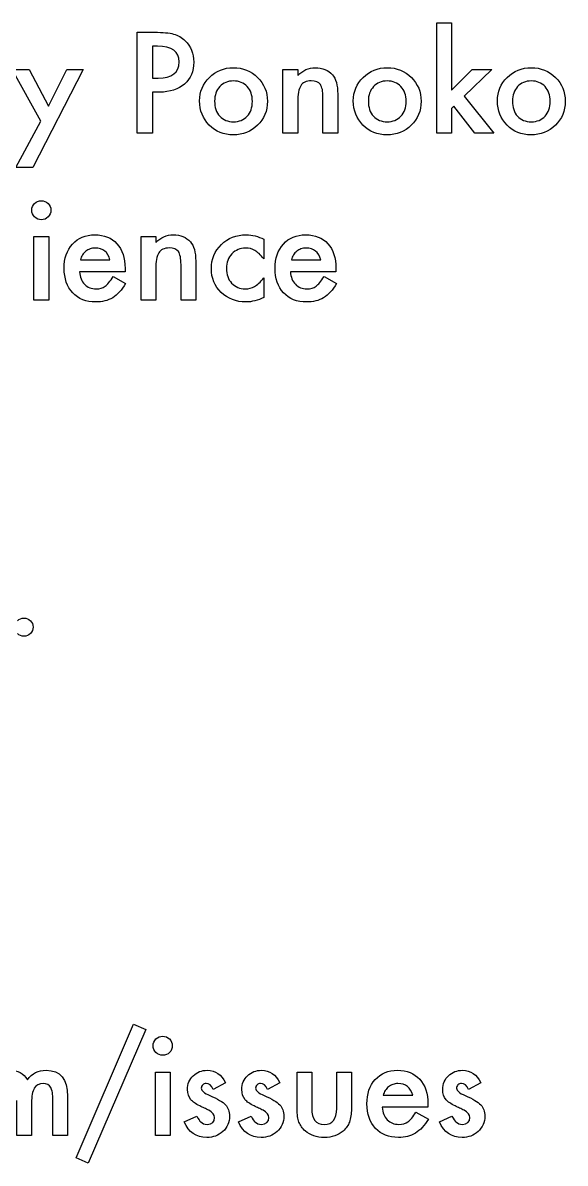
# Model space of a CAD drawing. Extents: x 38 to 923, y 6 to 515.
# Drawn here: x 782.5 to 847.4, y 198.1 to 334.6 of the extents above; entities that cross this region are included whole.
import ezdxf

# ---------------------------------------------------------------- set-up
doc = ezdxf.new("R2010")
doc.units = 0
doc.layers.add('MeArm1.0', color=7, linetype='CONTINUOUS')

msp = doc.modelspace()

# ---------------------------------------------------------------- linework, layer by layer
at = {"layer": 'MeArm1.0', "color": 7}
for points in [[(833.76965, 334.64172), (833.76965, 326.59485), (836.24622, 329.05579), (838.60559, 329.05579), (835.3009, 325.86047), (838.84778, 321.44641), (836.56653, 321.44641), (834.0509, 324.65735), (833.76965, 324.3761), (833.76965, 321.44641), (832.01184, 321.44641), (832.01184, 334.64172), (833.76965, 334.64172)], [(797.98059, 326.34485), (797.98059, 321.44641), (796.16028, 321.44641), (796.16028, 333.50891), (798.22278, 333.50891)], [(798.58215, 331.82922), (797.98059, 331.82922), (797.98059, 328.03235)], [(784.59778, 322.86047), (781.1759, 329.05579), (783.21497, 329.05579), (785.54309, 324.68079), (787.71497, 329.05579), (789.69934, 329.05579), (783.63684, 317.30579), (781.62903, 317.30579), (784.59778, 322.86047)], [(813.60559, 329.05579), (815.37122, 329.05579), (815.37122, 328.35266)], [(815.37122, 325.11829), (815.37122, 321.44641), (813.60559, 321.44641), (813.60559, 329.05579)], [(797.98059, 328.03235), (798.66028, 328.03235)], [(798.82434, 326.34485), (797.98059, 326.34485)], [(820.16028, 326.11047), (820.16028, 321.44641), (818.39465, 321.44641), (818.39465, 325.69641)], [(785.5509, 309.05579), (785.5509, 301.44641), (783.79309, 301.44641), (783.79309, 309.05579), (785.5509, 309.05579)], [(796.60559, 309.05579), (798.37122, 309.05579), (798.37122, 308.35266)], [(798.37122, 305.11829), (798.37122, 301.44641), (796.60559, 301.44641), (796.60559, 309.05579)], [(811.30872, 308.72766), (811.30872, 306.39172)], [(789.3554, 306.27454), (792.88665, 306.27454)], [(803.16028, 306.11047), (803.16028, 301.44641), (801.39465, 301.44641), (801.39465, 305.69641)], [(814.6054, 306.27454), (818.13665, 306.27454)], [(794.69153, 304.83704), (789.2384, 304.83704)], [(794.69934, 305.2511), (794.69134, 304.83704)], [(819.94153, 304.83704), (814.4884, 304.83704)], [(819.94934, 305.2511), (819.94134, 304.83704)], [(793.27747, 304.26672), (794.76184, 303.4386)], [(811.30872, 304.10266), (811.30872, 301.78235)], [(818.52747, 304.26672), (820.01184, 303.4386)], [(795.71497, 214.77454), (797.16809, 214.13391), (790.26184, 198.14954), (788.82434, 198.79797), (795.71497, 214.77454)], [(800.08215, 209.05579), (800.08215, 201.44641), (798.32434, 201.44641), (798.32434, 209.05579), (800.08215, 209.05579)], [(815.29309, 204.64954), (815.29309, 209.05579), (817.0509, 209.05579)], [(817.0509, 209.05579), (817.0509, 204.6886)], [(820.03528, 204.6886), (820.03528, 209.05579), (821.79309, 209.05579), (821.79309, 204.64954)], [(806.71497, 207.75891), (805.26184, 206.98547)], [(813.21497, 207.75891), (811.76184, 206.98547)], [(837.27747, 207.75891), (835.82434, 206.98547)], [(787.82434, 206.14954), (787.82434, 201.44641), (786.05872, 201.44641), (786.05872, 205.67297)], [(825.6054, 206.27454), (829.13665, 206.27454)], [(783.50403, 205.3761), (783.50403, 201.44641), (781.7384, 201.44641), (781.7384, 205.64954)], [(830.94153, 204.83704), (825.4884, 204.83704)], [(830.94934, 205.2511), (830.94134, 204.83704)], [(801.77747, 203.09485), (803.27747, 203.79016)], [(808.27747, 203.09485), (809.77747, 203.79016)], [(829.52747, 204.26672), (831.01184, 203.4386)], [(832.33997, 203.09485), (833.83997, 203.79016)]]:
    msp.add_lwpolyline(points, dxfattribs=at)
for points in [[(798.22278, 333.50891), (799.23319, 333.5089), (799.99621, 333.43861), (800.51184, 333.29797)], [(800.51184, 333.29797), (801.03267, 333.15734), (801.491, 332.89171), (801.88684, 332.5011)], [(801.16809, 329.96204), (801.16808, 331.20682), (800.30611, 331.82921), (798.58215, 331.82922)], [(801.88684, 332.5011), (802.57954, 331.824), (802.9259, 330.96984), (802.9259, 329.9386)], [(798.66028, 328.03235), (800.33215, 328.03234), (801.16808, 328.67557), (801.16809, 329.96204)], [(802.9259, 329.9386), (802.9259, 328.83442), (802.5561, 327.95943), (801.81653, 327.3136)], [(804.8009, 328.11047), (805.58736, 328.8813), (806.54569, 329.26672), (807.6759, 329.26672)], [(807.6759, 329.26672), (808.81131, 329.26672), (809.77485, 328.8787), (810.56653, 328.10266)], [(815.37122, 328.35266), (815.9858, 328.96203), (816.6785, 329.26672), (817.44934, 329.26672)], [(817.44934, 329.26672), (818.33475, 329.26672), (819.02486, 328.98807), (819.51965, 328.43079)], [(823.20715, 328.11047), (823.99361, 328.8813), (824.95194, 329.26672), (826.08215, 329.26672)], [(826.08215, 329.26672), (827.21756, 329.26672), (828.1811, 328.8787), (828.97278, 328.10266)], [(840.45715, 328.11047), (841.24361, 328.8813), (842.20194, 329.26672), (843.33215, 329.26672)], [(843.33215, 329.26672), (844.46756, 329.26672), (845.4311, 328.8787), (846.22278, 328.10266)], [(803.62122, 325.30579), (803.62122, 326.40474), (804.01444, 327.33963), (804.8009, 328.11047)], [(807.6759, 327.68084), (807.00402, 327.68083), (806.45975, 327.45687), (806.04309, 327.00896)], [(809.32434, 327.00896), (808.90767, 327.45687), (808.35819, 327.68083), (807.6759, 327.68084)], [(810.56653, 328.10266), (811.34777, 327.32661), (811.73839, 326.37349), (811.7384, 325.24329)], [(816.97278, 327.6886), (816.38944, 327.68859), (815.97538, 327.49588), (815.73059, 327.11047)], [(818.08215, 327.2511), (817.87902, 327.54276), (817.50923, 327.68859), (816.97278, 327.6886)], [(819.51965, 328.43079), (819.94673, 327.95682), (820.16027, 327.18338), (820.16028, 326.11047)], [(822.02747, 325.30579), (822.02747, 326.40474), (822.42069, 327.33963), (823.20715, 328.11047)], [(826.08215, 327.68084), (825.41027, 327.68083), (824.866, 327.45687), (824.44934, 327.00896)], [(827.73059, 327.00896), (827.31392, 327.45687), (826.76444, 327.68083), (826.08215, 327.68084)], [(828.97278, 328.10266), (829.75402, 327.32661), (830.14464, 326.37349), (830.14465, 325.24329)], [(839.27747, 325.30579), (839.27747, 326.40474), (839.67069, 327.33963), (840.45715, 328.11047)], [(843.33215, 327.68084), (842.66027, 327.68083), (842.116, 327.45687), (841.69934, 327.00896)], [(844.98059, 327.00896), (844.56392, 327.45687), (844.01444, 327.68083), (843.33215, 327.68084)], [(846.22278, 328.10266), (847.00402, 327.32661), (847.39464, 326.37349), (847.39465, 325.24329)], [(801.81653, 327.3136), (801.07694, 326.66776), (800.07954, 326.34484), (798.82434, 326.34485)], [(806.04309, 327.00896), (805.62642, 326.56104), (805.41809, 325.98291), (805.41809, 325.27459)], [(809.94153, 325.23552), (809.94152, 325.9751), (809.73579, 326.56625), (809.32434, 327.00896)], [(815.73059, 327.11047), (815.491, 326.73026), (815.37121, 326.0662), (815.37122, 325.11829)], [(818.39465, 325.69641), (818.39465, 326.44641), (818.29048, 326.96463), (818.08215, 327.2511)], [(824.44934, 327.00896), (824.03267, 326.56104), (823.82434, 325.98291), (823.82434, 325.27459)], [(828.34778, 325.23552), (828.34777, 325.9751), (828.14204, 326.56625), (827.73059, 327.00896)], [(841.69934, 327.00896), (841.28267, 326.56104), (841.07434, 325.98291), (841.07434, 325.27459)], [(845.59778, 325.23552), (845.59777, 325.9751), (845.39204, 326.56625), (844.98059, 327.00896)], [(804.77747, 322.39954), (804.00663, 323.17037), (803.62122, 324.13912), (803.62122, 325.30579)], [(805.41809, 325.27459), (805.41809, 324.51417), (805.62121, 323.9126), (806.02747, 323.4699)], [(809.32434, 323.46209), (809.73579, 323.90479), (809.94152, 324.49594), (809.94153, 325.23552)], [(811.7384, 325.24329), (811.73839, 324.10266), (811.34517, 323.14693), (810.55872, 322.3761)], [(823.18372, 322.39954), (822.41288, 323.17037), (822.02747, 324.13912), (822.02747, 325.30579)], [(823.82434, 325.27459), (823.82434, 324.51417), (824.02746, 323.9126), (824.43372, 323.4699)], [(827.73059, 323.46209), (828.14204, 323.90479), (828.34777, 324.49594), (828.34778, 325.23552)], [(830.14465, 325.24329), (830.14464, 324.10266), (829.75142, 323.14693), (828.96497, 322.3761)], [(840.43372, 322.39954), (839.66288, 323.17037), (839.27747, 324.13912), (839.27747, 325.30579)], [(841.07434, 325.27459), (841.07434, 324.51417), (841.27746, 323.9126), (841.68372, 323.4699)], [(844.98059, 323.46209), (845.39204, 323.90479), (845.59777, 324.49594), (845.59778, 325.23552)], [(847.39465, 325.24329), (847.39464, 324.10266), (847.00142, 323.14693), (846.21497, 322.3761)], [(807.64465, 321.22766), (806.50402, 321.22766), (805.5483, 321.61829), (804.77747, 322.39954)], [(806.02747, 323.4699), (806.44413, 323.02198), (806.99361, 322.79802), (807.6759, 322.79802)], [(810.55872, 322.3761), (809.76704, 321.61047), (808.79569, 321.22766), (807.64465, 321.22766)], [(807.6759, 322.79802), (808.3634, 322.79802), (808.91288, 323.01938), (809.32434, 323.46209)], [(826.0509, 321.22766), (824.91027, 321.22766), (823.95455, 321.61829), (823.18372, 322.39954)], [(824.43372, 323.4699), (824.85038, 323.02198), (825.39986, 322.79802), (826.08215, 322.79802)], [(828.96497, 322.3761), (828.17329, 321.61047), (827.20194, 321.22766), (826.0509, 321.22766)], [(826.08215, 322.79802), (826.76965, 322.79802), (827.31913, 323.01938), (827.73059, 323.46209)], [(843.3009, 321.22766), (842.16027, 321.22766), (841.20455, 321.61829), (840.43372, 322.39954)], [(841.68372, 323.4699), (842.10038, 323.02198), (842.64986, 322.79802), (843.33215, 322.79802)], [(846.21497, 322.3761), (845.42329, 321.61047), (844.45194, 321.22766), (843.3009, 321.22766)], [(843.33215, 322.79802), (844.01965, 322.79802), (844.56913, 323.01938), (844.98059, 323.46209)], [(783.52747, 312.21985), (783.52746, 312.52713), (783.63944, 312.79275), (783.8634, 313.01672)], [(783.8634, 313.01672), (784.08736, 313.24067), (784.35559, 313.35265), (784.66809, 313.35266)], [(784.66809, 313.35266), (784.9858, 313.35265), (785.25663, 313.24067), (785.48059, 313.01672)], [(785.48059, 313.01672), (785.70455, 312.79796), (785.81653, 312.52973), (785.81653, 312.21204)], [(783.8634, 311.39954), (783.63944, 311.62348), (783.52746, 311.89692), (783.52747, 312.21985)], [(784.6759, 311.0636), (784.35819, 311.06359), (784.08736, 311.17557), (783.8634, 311.39954)], [(785.48059, 311.39954), (785.26184, 311.17557), (784.99361, 311.06359), (784.6759, 311.0636)], [(785.81653, 312.21204), (785.81653, 311.89432), (785.70455, 311.62348), (785.48059, 311.39954)], [(788.40247, 308.16516), (789.07434, 308.89953), (789.96496, 309.26672), (791.07434, 309.26672)], [(791.07434, 309.26672), (792.19413, 309.26672), (793.07954, 308.90995), (793.73059, 308.19641)], [(798.37122, 308.35266), (798.9858, 308.96203), (799.6785, 309.26672), (800.44934, 309.26672)], [(800.44934, 309.26672), (801.33475, 309.26672), (802.02486, 308.98807), (802.51965, 308.43079)], [(806.23059, 308.09485), (807.03267, 308.87609), (808.01705, 309.26672), (809.18372, 309.26672)], [(809.18372, 309.26672), (809.93371, 309.26672), (810.64204, 309.08703), (811.30872, 308.72766)], [(813.65247, 308.16516), (814.32434, 308.89953), (815.21496, 309.26672), (816.32434, 309.26672)], [(816.32434, 309.26672), (817.44413, 309.26672), (818.32954, 308.90995), (818.98059, 308.19641)], [(787.40247, 305.24329), (787.40247, 306.44641), (787.7358, 307.42036), (788.40247, 308.16516)], [(789.99603, 307.29797), (789.84498, 307.17818), (789.71477, 307.03234), (789.6054, 306.86047)], [(790.51165, 307.57922), (790.32415, 307.51672), (790.15227, 307.42297), (789.99603, 307.29797)], [(791.11321, 307.68079), (790.89967, 307.68078), (790.69915, 307.64689), (790.51165, 307.57922)], [(792.88665, 306.27454), (792.64185, 307.21203), (792.05071, 307.68078), (791.11321, 307.68079)], [(793.73059, 308.19641), (794.37642, 307.48807), (794.69933, 306.5063), (794.69934, 305.2511)], [(798.73059, 307.11047), (798.491, 306.73026), (798.37121, 306.0662), (798.37122, 305.11829)], [(799.97278, 307.6886), (799.38944, 307.68859), (798.97538, 307.49588), (798.73059, 307.11047)], [(801.08215, 307.2511), (800.87902, 307.54276), (800.50923, 307.68859), (799.97278, 307.6886)], [(801.39465, 305.69641), (801.39465, 306.44641), (801.29048, 306.96463), (801.08215, 307.2511)], [(802.51965, 308.43079), (802.94673, 307.95682), (803.16027, 307.18338), (803.16028, 306.11047)], [(805.02747, 305.21985), (805.02747, 306.35526), (805.42851, 307.31359), (806.23059, 308.09485)], [(809.12903, 307.68079), (808.46757, 307.68078), (807.91809, 307.44901), (807.48059, 306.98547)], [(810.23059, 307.39954), (809.91809, 307.58703), (809.5509, 307.68078), (809.12903, 307.68079)], [(811.30872, 306.39172), (810.90767, 306.8813), (810.54829, 307.21724), (810.23059, 307.39954)], [(812.65247, 305.24329), (812.65247, 306.44641), (812.9858, 307.42036), (813.65247, 308.16516)], [(815.24603, 307.29797), (815.09498, 307.17818), (814.96477, 307.03234), (814.8554, 306.86047)], [(815.76165, 307.57922), (815.57415, 307.51672), (815.40227, 307.42297), (815.24603, 307.29797)], [(816.36321, 307.68079), (816.14967, 307.68078), (815.94915, 307.64689), (815.76165, 307.57922)], [(818.13665, 306.27454), (817.89185, 307.21203), (817.30071, 307.68078), (816.36321, 307.68079)], [(818.98059, 308.19641), (819.62642, 307.48807), (819.94933, 306.5063), (819.94934, 305.2511)], [(789.6054, 306.86047), (789.49602, 306.68859), (789.41269, 306.49328), (789.3554, 306.27454)], [(807.48059, 306.98547), (807.04309, 306.52193), (806.82434, 305.9412), (806.82434, 305.24329)], [(814.8554, 306.86047), (814.74602, 306.68859), (814.66269, 306.49328), (814.6054, 306.27454)], [(788.43372, 302.32141), (787.74621, 303.05578), (787.40247, 304.02974), (787.40247, 305.24329)], [(789.2384, 304.83704), (789.2853, 304.21203), (789.4884, 303.71464), (789.84778, 303.34485)], [(806.21497, 302.36829), (805.4233, 303.13391), (805.02747, 304.08443), (805.02747, 305.21985)], [(806.82434, 305.24329), (806.82434, 304.52974), (807.03528, 303.9438), (807.45715, 303.48547)], [(813.68372, 302.32141), (812.99621, 303.05578), (812.65247, 304.02974), (812.65247, 305.24329)], [(814.4884, 304.83704), (814.5353, 304.21203), (814.7384, 303.71464), (815.09778, 303.34485)], [(789.84778, 303.34485), (790.20715, 302.98026), (790.66809, 302.79797), (791.23059, 302.79797)], [(791.23059, 302.79797), (791.66809, 302.79797), (792.03006, 302.90214), (792.31653, 303.11047)], [(792.31653, 303.11047), (792.59777, 303.31881), (792.91808, 303.70422), (793.27747, 304.26672)], [(794.76184, 303.4386), (794.53267, 303.04797), (794.29048, 302.71203), (794.03528, 302.43079)], [(807.45715, 303.48547), (807.88423, 303.02714), (808.4285, 302.79797), (809.08997, 302.79797)], [(809.08997, 302.79797), (809.51184, 302.79797), (809.88423, 302.88907), (810.20715, 303.07141)], [(810.20715, 303.07141), (810.51965, 303.24849), (810.88683, 303.59224), (811.30872, 304.10266)], [(815.09778, 303.34485), (815.45715, 302.98026), (815.91809, 302.79797), (816.48059, 302.79797)], [(816.48059, 302.79797), (816.91809, 302.79797), (817.28006, 302.90214), (817.56653, 303.11047)], [(817.56653, 303.11047), (817.84777, 303.31881), (818.16808, 303.70422), (818.52747, 304.26672)], [(820.01184, 303.4386), (819.78267, 303.04797), (819.54048, 302.71203), (819.28528, 302.43079)], [(791.16809, 301.22766), (790.03267, 301.22766), (789.12121, 301.59224), (788.43372, 302.32141)], [(793.21497, 301.74329), (792.92329, 301.5662), (792.60819, 301.43599), (792.26965, 301.35266)], [(794.03528, 302.43079), (793.78006, 302.15474), (793.50663, 301.92558), (793.21497, 301.74329)], [(809.16809, 301.22766), (807.991, 301.22766), (807.00663, 301.60787), (806.21497, 302.36829)], [(811.30872, 301.78235), (810.59517, 301.41256), (809.88163, 301.22766), (809.16809, 301.22766)], [(816.41809, 301.22766), (815.28267, 301.22766), (814.37121, 301.59224), (813.68372, 302.32141)], [(818.46497, 301.74329), (818.17329, 301.5662), (817.85819, 301.43599), (817.51965, 301.35266)], [(819.28528, 302.43079), (819.03006, 302.15474), (818.75663, 301.92558), (818.46497, 301.74329)], [(792.26965, 301.35266), (791.93111, 301.26936), (791.56392, 301.22766), (791.16809, 301.22766)], [(817.51965, 301.35266), (817.18111, 301.26936), (816.81392, 301.22766), (816.41809, 301.22766)], [(781.82434, 263.07922), (782.03788, 263.29276), (782.29309, 263.39953), (782.58997, 263.39954)], [(782.58997, 263.39954), (782.88684, 263.39953), (783.14205, 263.29276), (783.35559, 263.07922)], [(783.35559, 263.07922), (783.56913, 262.86568), (783.6759, 262.61047), (783.6759, 262.3136)], [(783.6759, 262.3136), (783.6759, 262.01151), (783.56913, 261.7537), (783.35559, 261.54016)], [(782.58997, 261.22766), (782.28267, 261.22766), (782.02486, 261.33183), (781.81653, 261.54016)], [(783.35559, 261.54016), (783.14725, 261.33183), (782.89205, 261.22766), (782.58997, 261.22766)], [(798.05872, 212.21985), (798.05871, 212.52713), (798.17069, 212.79275), (798.39465, 213.01672)], [(798.39465, 213.01672), (798.61861, 213.24067), (798.88684, 213.35265), (799.19934, 213.35266)], [(799.19934, 213.35266), (799.51705, 213.35265), (799.78788, 213.24067), (800.01184, 213.01672)], [(800.01184, 213.01672), (800.2358, 212.79796), (800.34778, 212.52973), (800.34778, 212.21204)], [(798.39465, 211.39954), (798.17069, 211.62348), (798.05871, 211.89692), (798.05872, 212.21985)], [(800.34778, 212.21204), (800.34778, 211.89432), (800.2358, 211.62348), (800.01184, 211.39954)], [(799.20715, 211.0636), (798.88944, 211.06359), (798.61861, 211.17557), (798.39465, 211.39954)], [(800.01184, 211.39954), (799.79309, 211.17557), (799.52486, 211.06359), (799.20715, 211.0636)], [(780.97278, 209.26672), (781.83215, 209.26672), (782.51183, 208.89172), (783.01184, 208.14172)], [(783.01184, 208.14172), (783.56392, 208.89172), (784.31131, 209.26672), (785.25403, 209.26672)], [(785.25403, 209.26672), (786.96756, 209.26672), (787.82433, 208.22765), (787.82434, 206.14954)], [(802.85559, 208.61829), (803.31913, 209.05057), (803.88163, 209.26672), (804.54309, 209.26672)], [(804.54309, 209.26672), (805.51704, 209.26672), (806.241, 208.76411), (806.71497, 207.75891)], [(809.35559, 208.61829), (809.81913, 209.05057), (810.38163, 209.26672), (811.04309, 209.26672)], [(811.04309, 209.26672), (812.01704, 209.26672), (812.741, 208.76411), (813.21497, 207.75891)], [(824.65247, 208.16516), (825.32434, 208.89953), (826.21496, 209.26672), (827.32434, 209.26672)], [(827.32434, 209.26672), (828.44413, 209.26672), (829.32954, 208.90995), (829.98059, 208.19641)], [(833.41809, 208.61829), (833.88163, 209.05057), (834.44413, 209.26672), (835.10559, 209.26672)], [(835.10559, 209.26672), (836.07954, 209.26672), (836.8035, 208.76411), (837.27747, 207.75891)], [(784.89465, 207.68079), (784.41027, 207.68078), (784.0561, 207.49849), (783.83215, 207.13391)], [(785.79309, 207.21985), (785.61079, 207.52713), (785.31131, 207.68078), (784.89465, 207.68079)], [(802.1759, 206.97766), (802.1759, 207.63911), (802.40246, 208.18599), (802.85559, 208.61829)], [(803.99622, 207.52454), (803.88163, 207.42036), (803.82434, 207.28495), (803.82434, 207.11829)], [(804.41028, 207.6886), (804.24882, 207.68859), (804.1108, 207.6339), (803.99622, 207.52454)], [(805.26184, 206.98547), (805.03267, 207.45422), (804.74882, 207.68859), (804.41028, 207.6886)], [(808.6759, 206.97766), (808.6759, 207.63911), (808.90246, 208.18599), (809.35559, 208.61829)], [(810.49622, 207.52454), (810.38163, 207.42036), (810.32434, 207.28495), (810.32434, 207.11829)], [(810.91028, 207.6886), (810.74882, 207.68859), (810.6108, 207.6339), (810.49622, 207.52454)], [(811.76184, 206.98547), (811.53267, 207.45422), (811.24882, 207.68859), (810.91028, 207.6886)], [(823.65247, 205.24329), (823.65247, 206.44641), (823.9858, 207.42036), (824.65247, 208.16516)], [(826.76165, 207.57922), (826.57415, 207.51672), (826.40227, 207.42297), (826.24603, 207.29797)], [(827.36321, 207.68079), (827.14967, 207.68078), (826.94915, 207.64689), (826.76165, 207.57922)], [(829.13665, 206.27454), (828.89185, 207.21203), (828.30071, 207.68078), (827.36321, 207.68079)], [(829.98059, 208.19641), (830.62642, 207.48807), (830.94933, 206.5063), (830.94934, 205.2511)], [(832.7384, 206.97766), (832.7384, 207.63911), (832.96496, 208.18599), (833.41809, 208.61829)], [(834.55872, 207.52454), (834.44413, 207.42036), (834.38684, 207.28495), (834.38684, 207.11829)], [(834.97278, 207.6886), (834.81132, 207.68859), (834.6733, 207.6339), (834.55872, 207.52454)], [(835.82434, 206.98547), (835.59517, 207.45422), (835.31132, 207.68859), (834.97278, 207.6886)], [(783.83215, 207.13391), (783.6134, 206.76932), (783.50402, 206.18339), (783.50403, 205.3761)], [(786.05872, 205.67297), (786.05871, 206.40214), (785.97012, 206.91776), (785.79309, 207.21985)], [(802.57434, 205.7511), (802.30871, 206.0688), (802.1759, 206.47766), (802.1759, 206.97766)], [(803.82434, 207.11829), (803.82434, 206.82661), (804.16288, 206.53755), (804.83997, 206.2511)], [(804.83997, 206.2511), (805.77225, 205.85005), (806.39986, 205.48026), (806.72278, 205.14172)], [(809.07434, 205.7511), (808.80871, 206.0688), (808.6759, 206.47766), (808.6759, 206.97766)], [(810.32434, 207.11829), (810.32434, 206.82661), (810.66288, 206.53755), (811.33997, 206.2511)], [(811.33997, 206.2511), (812.27225, 205.85005), (812.89986, 205.48026), (813.22278, 205.14172)], [(825.8554, 206.86047), (825.74602, 206.68859), (825.66269, 206.49328), (825.6054, 206.27454)], [(826.24603, 207.29797), (826.09498, 207.17818), (825.96477, 207.03234), (825.8554, 206.86047)], [(833.13684, 205.7511), (832.87121, 206.0688), (832.7384, 206.47766), (832.7384, 206.97766)], [(834.38684, 207.11829), (834.38684, 206.82661), (834.72538, 206.53755), (835.40247, 206.2511)], [(835.40247, 206.2511), (836.33475, 205.85005), (836.96236, 205.48026), (837.28528, 205.14172)], [(803.65247, 205.0011), (803.14205, 205.25109), (802.78267, 205.50109), (802.57434, 205.7511)], [(804.19153, 204.74329), (804.01444, 204.82659), (803.83475, 204.91255), (803.65247, 205.0011)], [(804.72278, 204.48547), (804.54569, 204.57397), (804.36861, 204.65995), (804.19153, 204.74329)], [(806.72278, 205.14172), (807.04569, 204.80318), (807.20715, 204.34745), (807.20715, 203.77454)], [(810.15247, 205.0011), (809.64205, 205.25109), (809.28267, 205.50109), (809.07434, 205.7511)], [(810.69153, 204.74329), (810.51444, 204.82659), (810.33475, 204.91255), (810.15247, 205.0011)], [(811.22278, 204.48547), (811.04569, 204.57397), (810.86861, 204.65995), (810.69153, 204.74329)], [(813.22278, 205.14172), (813.54569, 204.80318), (813.70715, 204.34745), (813.70715, 203.77454)], [(824.68372, 202.32141), (823.99621, 203.05578), (823.65247, 204.02974), (823.65247, 205.24329)], [(825.4884, 204.83704), (825.5353, 204.21203), (825.7384, 203.71464), (826.09778, 203.34485)], [(834.21497, 205.0011), (833.70455, 205.25109), (833.34517, 205.50109), (833.13684, 205.7511)], [(834.75403, 204.74329), (834.57694, 204.82659), (834.39725, 204.91255), (834.21497, 205.0011)], [(835.28528, 204.48547), (835.10819, 204.57397), (834.93111, 204.65995), (834.75403, 204.74329)], [(837.28528, 205.14172), (837.60819, 204.80318), (837.76965, 204.34745), (837.76965, 203.77454)], [(803.27747, 203.79016), (803.4858, 203.42558), (803.64465, 203.19381), (803.75403, 203.09485)], [(804.51965, 202.79797), (805.1134, 202.79797), (805.41027, 203.06881), (805.41028, 203.61047)], [(805.41028, 203.61047), (805.41027, 203.92297), (805.18111, 204.21464), (804.72278, 204.48547)], [(807.20715, 203.77454), (807.20715, 203.04016), (806.93631, 202.42558), (806.39465, 201.93079)], [(809.77747, 203.79016), (809.9858, 203.42558), (810.14465, 203.19381), (810.25403, 203.09485)], [(811.01965, 202.79797), (811.6134, 202.79797), (811.91027, 203.06881), (811.91028, 203.61047)], [(811.91028, 203.61047), (811.91027, 203.92297), (811.68111, 204.21464), (811.22278, 204.48547)], [(813.70715, 203.77454), (813.70715, 203.04016), (813.43631, 202.42558), (812.89465, 201.93079)], [(815.51184, 203.07141), (815.36601, 203.42558), (815.29309, 203.95162), (815.29309, 204.64954)], [(817.0509, 204.6886), (817.0509, 203.42818), (817.5483, 202.79797), (818.54309, 202.79797)], [(818.54309, 202.79797), (819.53788, 202.79797), (820.03527, 203.42818), (820.03528, 204.6886)], [(821.79309, 204.64954), (821.79308, 204.04016), (821.71759, 203.51412), (821.56653, 203.07141)], [(828.56653, 203.11047), (828.84777, 203.31881), (829.16808, 203.70422), (829.52747, 204.26672)], [(831.01184, 203.4386), (830.78267, 203.04797), (830.54048, 202.71203), (830.28528, 202.43079)], [(833.83997, 203.79016), (834.0483, 203.42558), (834.20715, 203.19381), (834.31653, 203.09485)], [(835.08215, 202.79797), (835.6759, 202.79797), (835.97277, 203.06881), (835.97278, 203.61047)], [(835.97278, 203.61047), (835.97277, 203.92297), (835.74361, 204.21464), (835.28528, 204.48547)], [(837.76965, 203.77454), (837.76965, 203.04016), (837.49881, 202.42558), (836.95715, 201.93079)], [(804.4884, 201.22766), (803.21236, 201.22766), (802.30871, 201.85006), (801.77747, 203.09485)], [(803.75403, 203.09485), (803.96757, 202.89693), (804.22278, 202.79797), (804.51965, 202.79797)], [(810.9884, 201.22766), (809.71236, 201.22766), (808.80871, 201.85006), (808.27747, 203.09485)], [(810.25403, 203.09485), (810.46757, 202.89693), (810.72278, 202.79797), (811.01965, 202.79797)], [(816.28528, 202.0011), (815.92069, 202.31881), (815.66288, 202.67558), (815.51184, 203.07141)], [(821.56653, 203.07141), (821.42069, 202.67558), (821.16808, 202.31881), (820.80872, 202.0011)], [(827.41809, 201.22766), (826.28267, 201.22766), (825.37121, 201.59224), (824.68372, 202.32141)], [(826.09778, 203.34485), (826.45715, 202.98026), (826.91809, 202.79797), (827.48059, 202.79797)], [(827.48059, 202.79797), (827.91809, 202.79797), (828.28006, 202.90214), (828.56653, 203.11047)], [(830.28528, 202.43079), (830.03006, 202.15474), (829.75663, 201.92558), (829.46497, 201.74329)], [(835.0509, 201.22766), (833.77486, 201.22766), (832.87121, 201.85006), (832.33997, 203.09485)], [(834.31653, 203.09485), (834.53007, 202.89693), (834.78528, 202.79797), (835.08215, 202.79797)], [(806.39465, 201.93079), (805.86861, 201.46204), (805.23319, 201.22766), (804.4884, 201.22766)], [(812.89465, 201.93079), (812.36861, 201.46204), (811.73319, 201.22766), (810.9884, 201.22766)], [(818.54309, 201.22766), (817.63163, 201.22766), (816.87903, 201.48547), (816.28528, 202.0011)], [(820.80872, 202.0011), (820.21496, 201.48547), (819.45975, 201.22766), (818.54309, 201.22766)], [(828.51965, 201.35266), (828.18111, 201.26936), (827.81392, 201.22766), (827.41809, 201.22766)], [(829.46497, 201.74329), (829.17329, 201.5662), (828.85819, 201.43599), (828.51965, 201.35266)], [(836.95715, 201.93079), (836.43111, 201.46204), (835.79569, 201.22766), (835.0509, 201.22766)]]:
    msp.add_open_spline(points, degree=3, dxfattribs=at)

doc.saveas('drawing.dxf')
